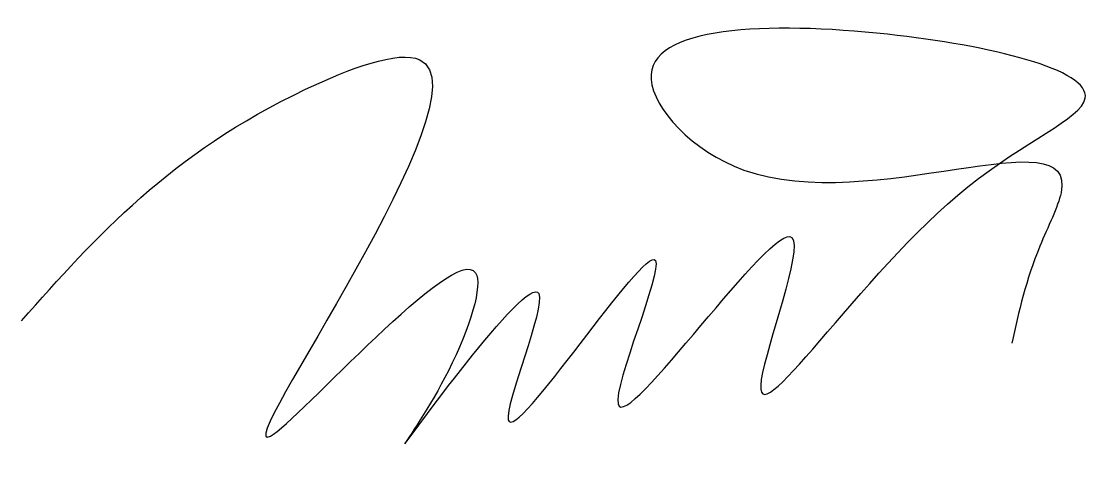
# Model space of a CAD drawing. Header units: millimetres. Extents: x 3251 to 6397, y 770 to 2059.
import ezdxf

# ---------------------------------------------------------------- set-up
doc = ezdxf.new("R2010")
doc.units = ezdxf.units.MM

msp = doc.modelspace()

# ---------------------------------------------------------------- linework, layer by layer
at = {"color": 5, "lineweight": 30, "ltscale": 20}
msp.add_spline([(3251.1, 1178.4), (4087, 1859.4), (4423.3, 1946.4), (3983.6, 839), (4587.2, 1319.6), (4507.3, 1030.6), (4378.9, 816), (4773.1, 1258.1), (4683.6, 886.6), (5116.5, 1355.4), (5006.5, 933.4), (5518.6, 1422.6), (5428.2, 1005.2), (6036.2, 1572.7), (6381, 1832.8), (5799.8, 2021.1), (5103.9, 1888.5), (5376.8, 1621.8), (6310.2, 1555.1), (6247.8, 1397.9), (6165.5, 1111.9)], degree=3, dxfattribs=at)

doc.saveas('drawing.dxf')
